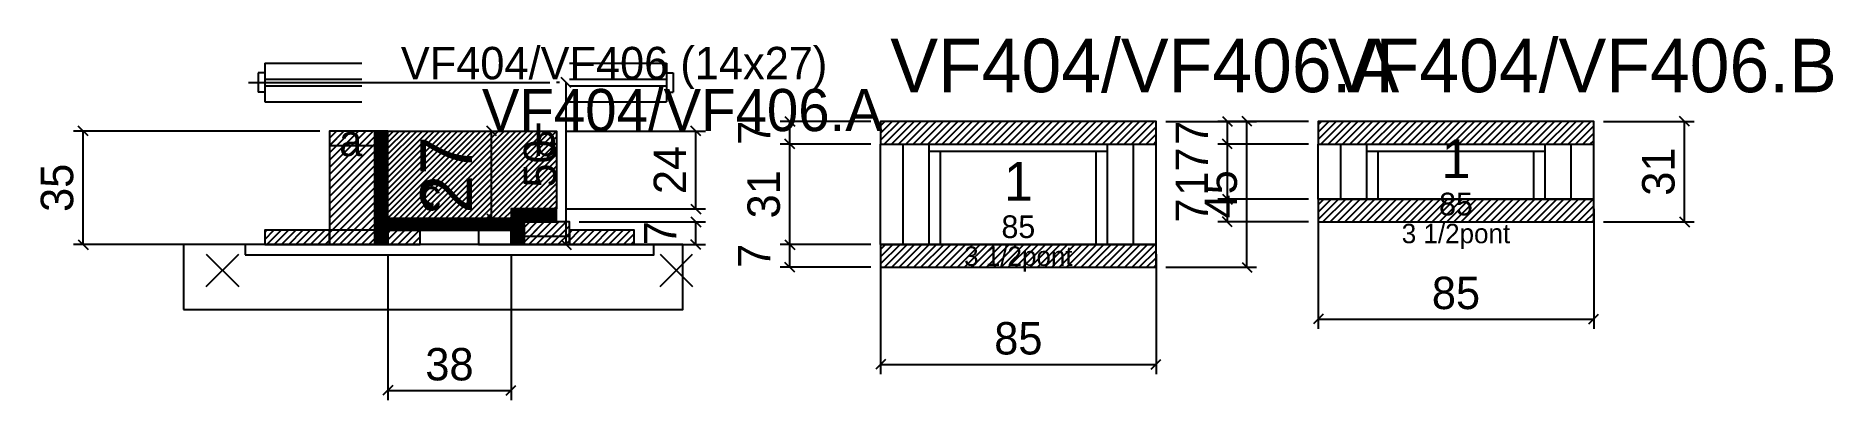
# Model space of a CAD drawing. Extents: x -69 to 486, y -79 to 33.
import ezdxf
from ezdxf.enums import TextEntityAlignment as Align

# ---------------------------------------------------------------- set-up
doc = ezdxf.new("R2010")
doc.units = 0
for name, color, linetype in [('5', 5, 'Continuous'), ('barrote', 126, 'Continuous'), ('CONCRETO', 251, 'Continuous'), ('COTA', 241, 'Continuous'), ('Cota Seção (2x)', 241, 'Continuous'), ('detalhes', 7, 'Continuous'), ('Hachura', 251, 'Continuous'), ('Madeira', 126, 'Continuous'), ('NOMENCLATURA', 7, 'Continuous'), ('Painéis', 200, 'Continuous'), ('presilha', 224, 'Continuous'), ('SARR_2.2x7', 40, 'Continuous'), ('SARR_3.5x7', 81, 'Continuous'), ('SCO-___-LAJ', 224, 'Continuous'), ('TENSOR', 224, 'Continuous'), ('texto', 7, 'Continuous'), ('Texto Seção', 7, 'Continuous')]:
    doc.layers.add(name, color=color, linetype=linetype)
doc.dimstyles.new('PAINEL', dxfattribs={"dimtxt": 10, "dimasz": 3, "dimexe": 3, "dimexo": 3, "dimgap": 3, "dimtad": 1, "dimblk": 'OBLIQUE', "dimblk1": 'OBLIQUE', "dimcen": 2.5, "dimclrd": 4, "dimclre": 4, "dimclrt": 240, "dimazin": 3, "dimtfac": 1, "dimtmove": 0, "dimatfit": 3})
doc.dimstyles.new('SECAO2X', dxfattribs={"dimtxt": 16, "dimasz": 3, "dimexe": 3, "dimexo": 3, "dimgap": 3, "dimtad": 1, "dimblk": 'OBLIQUE', "dimblk1": 'OBLIQUE', "dimcen": 2.5, "dimclrd": 4, "dimclre": 4, "dimclrt": 240, "dimazin": 3, "dimtfac": 1, "dimtmove": 0, "dimatfit": 3})

# ---------------------------------------------------------------- blocks, each defined once
blk = doc.blocks.new('_OBLIQUE')
at = {"color": 0, "linetype": 'BYBLOCK'}
blk.add_line((-0.5, -0.5), (0.5, 0.5), dxfattribs=at)

msp = doc.modelspace()

# ---------------------------------------------------------------- hatches: boundary and pattern name
at = {"layer": 'COTA'}
h = msp.add_hatch(dxfattribs=at)
h.set_pattern_fill('ANSI31', scale=0.5)
h.paths.add_polyline_path([(192, 0), (277, 0), (277, 7), (192, 7)])
h = msp.add_hatch(dxfattribs=at)
h.set_pattern_fill('ANSI31', scale=0.5)
h.paths.add_polyline_path([(327, 0), (412, 0), (412, 7), (327, 7)])
h = msp.add_hatch(dxfattribs=at)
h.set_pattern_fill('ANSI31', scale=0.4)
h.paths.add_polyline_path([(40, -23), (40, 4), (92, 4), (92, -20), (78, -20), (78, -23)])
h = msp.add_hatch(dxfattribs=at)
h.set_pattern_fill('ANSI31', scale=0.5)
h.paths.add_polyline_path([(327, -24), (412, -24), (412, -17), (327, -17)])
h = msp.add_hatch(dxfattribs=at)
h.set_pattern_fill('ANSI31', scale=0.5)
h.paths.add_polyline_path([(192, -38), (277, -38), (277, -31), (192, -31)])
at = {"layer": 'Hachura'}
h = msp.add_hatch(dxfattribs=at)
h.set_pattern_fill('ANSI31', scale=0.5)
h.paths.add_polyline_path([(22, -31), (36, -31), (36, 4), (22, 4)])
h = msp.add_hatch(dxfattribs=at)
h.set_pattern_fill('ANSI31', scale=0.5)
h.paths.add_polyline_path([(22, -0.4), (36, -0.4), (36, 4), (22, 4)])
h = msp.add_hatch(dxfattribs=at)
h.set_pattern_fill('SOLID')
h.paths.add_polyline_path([(36, -31), (40, -31), (40, 4), (36, 4)])
h = msp.add_hatch(dxfattribs=at)
h.set_pattern_fill('SOLID')
h.paths.add_polyline_path([(78, -24), (92, -24), (92, -20), (78, -20)])
h = msp.add_hatch(dxfattribs=at)
h.set_pattern_fill('ANSI31', scale=0.5)
h.paths.add_polyline_path([(2, -31), (22, -31), (22, -26.6), (2, -26.6)])
h = msp.add_hatch(dxfattribs=at)
h.set_pattern_fill('SOLID')
h.paths.add_polyline_path([(40, -26.6), (78, -26.6), (78, -23), (40, -23)])
h = msp.add_hatch(dxfattribs=at)
h.set_pattern_fill('ANSI31', scale=0.5)
h.paths.add_polyline_path([(40, -31), (50, -31), (50, -26.6), (40, -26.6)])
h = msp.add_hatch(dxfattribs=at)
h.set_pattern_fill('SOLID')
h.paths.add_polyline_path([(78, -31), (82, -31), (82, -24), (78, -24)])
h = msp.add_hatch(dxfattribs=at)
h.set_pattern_fill('ANSI31', scale=0.5)
h.paths.add_polyline_path([(82, -31), (96, -31), (96, -24), (82, -24)])
h = msp.add_hatch(dxfattribs=at)
h.set_pattern_fill('ANSI31', scale=0.5)
h.paths.add_polyline_path([(82, -28.4), (96, -28.4), (96, -24), (82, -24)])
h = msp.add_hatch(dxfattribs=at)
h.set_pattern_fill('ANSI31', scale=0.5)
h.paths.add_polyline_path([(96, -31), (116, -31), (116, -26.6), (96, -26.6)])

# ---------------------------------------------------------------- linework, layer by layer
for p, q in [((2, 25), (32, 25)), ((2, 25), (2, 13)), ((96, 25), (126, 25)), ((126, 25), (126, 13)), ((0, 22), (0, 16)), ((2, 22), (0, 22)), ((2, 20), (32, 20)), ((2, 18), (32, 18)), ((96, 20), (126, 20)), ((96, 18), (126, 18)), ((126, 22), (128, 22)), ((128, 22), (128, 16)), ((2, 16), (0, 16)), ((2, 13), (32, 13)), ((96, 13), (126, 13)), ((126, 16), (128, 16))]:
    msp.add_line(p, q)
at = {"layer": 'barrote'}
msp.add_lwpolyline([(-23, -51), (131, -51), (131, -31), (-23, -31)], close=True, dxfattribs=at)
at = {"layer": 'CONCRETO'}
msp.add_lwpolyline([(40, -23), (40, 4), (92, 4), (92, -20), (78, -20), (78, -23)], close=True, dxfattribs=at)
at = {"layer": 'Madeira'}
for points in [[(22, -31), (36, -31), (36, 4), (22, 4)], [(22, -0.4), (36, -0.4), (36, 4), (22, 4)], [(2, -31), (22, -31), (22, -26.6), (2, -26.6)], [(22, -31), (36, -31), (36, -26.6), (22, -26.6)], [(40, -31), (50, -31), (50, -26.6), (40, -26.6)], [(68, -31), (78, -31), (78, -26.6), (68, -26.6)], [(82, -31), (96, -31), (96, -24), (82, -24)], [(82, -28.4), (96, -28.4), (96, -24), (82, -24)], [(96, -31), (116, -31), (116, -26.6), (96, -26.6)]]:
    msp.add_lwpolyline(points, close=True, dxfattribs=at)
at = {"layer": 'Painéis'}
for p, q in [((192, 0), (277, 0)), ((192, -31), (192, 0)), ((277, -31), (277, 0)), ((327, 0), (412, 0)), ((327, -17), (327, 0)), ((412, -17), (412, 0)), ((327, -17), (412, -17)), ((192, -31), (277, -31))]:
    msp.add_line(p, q, dxfattribs=at)
for points in [[(36, -31), (40, -31), (40, 4), (36, 4)], [(78, -24), (92, -24), (92, -20), (78, -20)], [(40, -26.6), (78, -26.6), (78, -23), (40, -23)], [(78, -31), (82, -31), (82, -24), (78, -24)]]:
    msp.add_lwpolyline(points, close=True, dxfattribs=at)
at = {"layer": 'presilha'}
for p, q in [((-16, -44), (-6, -34)), ((-16, -34), (-6, -44)), ((124, -44), (134, -34)), ((124, -34), (134, -44))]:
    msp.add_line(p, q, dxfattribs=at)
at = {"layer": 'SARR_2.2x7'}
for p, q in [((199, -31), (199, 0)), ((270, -31), (270, 0)), ((334, -17), (334, 0)), ((405, -17), (405, 0)), ((207, -2.2), (262, -2.2)), ((342, -2.2), (397, -2.2))]:
    msp.add_line(p, q, dxfattribs=at)
at = {"layer": 'SARR_3.5x7'}
for p, q in [((207, -31), (207, 0)), ((262, -31), (262, 0)), ((342, -17), (342, 0)), ((397, -17), (397, 0)), ((210.5, -31), (210.5, -2.2)), ((258.5, -31), (258.5, -2.2)), ((345.5, -17), (345.5, -2.2)), ((393.5, -17), (393.5, -2.2)), ((342, -17), (345.5, -17)), ((393.5, -17), (397, -17)), ((207, -31), (210.5, -31)), ((258.5, -31), (262, -31))]:
    msp.add_line(p, q, dxfattribs=at)
at = {"layer": 'SCO-___-LAJ'}
for points in [[(192, 0), (277, 0), (277, 7), (192, 7)], [(327, 0), (412, 0), (412, 7), (327, 7)], [(327, -24), (412, -24), (412, -17), (327, -17)], [(-4, -34.2), (122, -34.2), (122, -31), (-4, -31)], [(192, -38), (277, -38), (277, -31), (192, -31)]]:
    msp.add_lwpolyline(points, close=True, dxfattribs=at)
at = {"layer": 'TENSOR'}
msp.add_line((-3, 19), (90, 19), dxfattribs=at)

# ---------------------------------------------------------------- texts
at = {"layer": '5'}
for s, height, p in [('1', 12, (369.5, -4.5)), ('1', 12, (234.5, -11.5)), ('85', 7, (369.5, -18.5)), ('85', 7, (234.5, -25.5))]:
    msp.add_text(s, height=height, dxfattribs=at).set_placement(p, align=Align.MIDDLE_CENTER)
at = {"layer": 'detalhes'}
for s, p in [('b', (85, -3.7)), ('a', (25, -3.7)), ('c', (50, -20.5))]:
    msp.add_text(s, height=9.6, dxfattribs=at).set_placement(p)
at = {"layer": 'NOMENCLATURA'}
for s, p in [('VF404/VF406.A', (195, 16)), ('VF404/VF406.B', (330, 16))]:
    msp.add_text(s, height=16.5, dxfattribs=at).set_placement(p)
at = {"layer": 'texto', "char_height": 6, "attachment_point": 5}
for insert in [(369.5, -28.5), (234.5, -35.5)]:
    msp.add_mtext('3 1/2pont', dxfattribs=dict(at, insert=insert))
at = {"layer": 'Texto Seção'}
for s, height, p in [('VF404/VF406 (14x27)', 10, (44, 20)), ('VF404/VF406.A', 13, (69, 4))]:
    msp.add_text(s, height=height, dxfattribs=at).set_placement(p)

# ---------------------------------------------------------------- dimensions: what is measured, and where the dimension line sits
at = {"layer": 'COTA'}
for base, p1, p2 in [((95, -31), (96, -31), (96, 19)), ((164, 0), (192, 0), (192, 7)), ((305, -38), (277, -38), (277, 7)), ((299, 0), (327, 0), (327, 7)), ((440, -24), (412, -24), (412, 7)), ((-54, -31), (2, -31), (22, 4)), ((135, -20), (92, -20), (92, 4)), ((164, -31), (192, -31), (192, 0)), ((299, -17), (327, -17), (327, 0)), ((299, -24), (327, -24), (327, -17)), ((135, -31), (96, -31), (96, -24)), ((164, -38), (192, -38), (192, -31))]:
    msp.add_linear_dim(base=base, p1=p1, p2=p2, angle=90, dimstyle='PAINEL', dxfattribs=at).render()
for base, p1, p2 in [((327, -54), (327, -17), (412, -17)), ((40, -76), (40, -31), (78, -31)), ((192, -68), (192, -31), (277, -31))]:
    msp.add_linear_dim(base=base, p1=p1, p2=p2, dimstyle='PAINEL', dxfattribs=at).render()
at = {"layer": 'Cota Seção (2x)'}
msp.add_linear_dim(base=(72, -23), p1=(40, -23), p2=(40, 4), angle=90, dimstyle='SECAO2X', dxfattribs=at).render()

doc.saveas('drawing.dxf')
